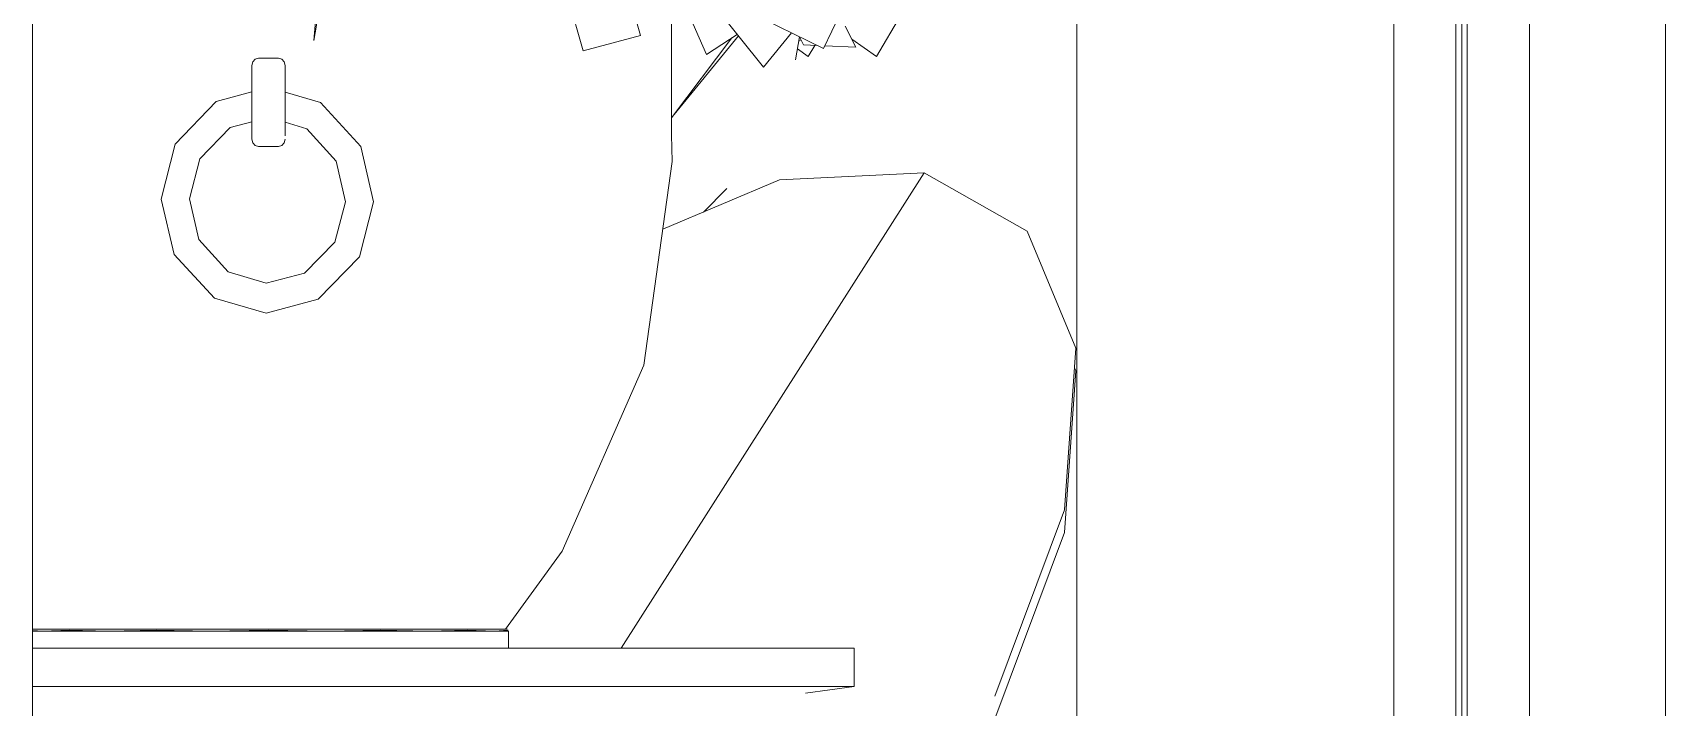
# Model space of a CAD drawing. Header units: inches. Extents: x 99 to 15695, y -7208 to 2559.
# Drawn here: x 14481.74 to 14499.77, y -3668.47 to -3661.02 of the extents above; entities that cross this region are included whole.
import ezdxf

# ---------------------------------------------------------------- set-up
doc = ezdxf.new("R2010")
doc.units = ezdxf.units.IN
doc.header["$LTSCALE"] = 96
doc.header["$MEASUREMENT"] = 0
doc.layers.add('Common', color=4, linetype='Continuous', lineweight=5)

msp = doc.modelspace()

# ---------------------------------------------------------------- linework, layer by layer
at = {"layer": 'Common'}
for p, q in [((14493.275, -3684.695), (14493.275, -3624.695)), ((14499.775, -3684.695), (14499.775, -3624.695)), ((14496.775, -3625.445), (14496.775, -3683.945)), ((14498.275, -3683.945), (14498.275, -3625.445)), ((14497.462, -3627.133), (14497.462, -3681.258)), ((14497.525, -3681.258), (14497.525, -3627.133)), ((14497.587, -3627.133), (14497.587, -3681.258)), ((14481.739, -3702.058), (14481.739, -3657.426)), ((14484.901, -3660.475), (14484.844, -3661.11)), ((14484.844, -3661.11), (14484.933, -3660.593)), ((14487.61, -3660.486), (14487.822, -3661.223)), ((14488.453, -3661.054), (14488.313, -3660.565)), ((14488.797, -3660.808), (14488.797, -3662.15)), ((14489.182, -3661.263), (14488.954, -3660.744)), ((14489.812, -3661.404), (14489.275, -3660.733)), ((14490.475, -3661.197), (14489.812, -3660.875)), ((14490.659, -3660.814), (14490.475, -3661.197)), ((14490.716, -3660.952), (14490.832, -3661.184)), ((14491.328, -3660.831), (14491.06, -3661.287)), ((14487.822, -3661.223), (14488.453, -3661.054)), ((14489.464, -3661.081), (14488.797, -3661.964)), ((14489.536, -3661.058), (14488.824, -3661.928)), ((14489.523, -3661.043), (14489.182, -3661.263)), ((14490.123, -3661.026), (14489.812, -3661.404)), ((14490.211, -3661.068), (14490.166, -3661.321)), ((14490.202, -3661.116), (14490.228, -3661.102)), ((14490.256, -3661.158), (14490.211, -3661.068)), ((14490.41, -3661.165), (14490.256, -3661.158)), ((14490.378, -3661.164), (14490.306, -3661.287)), ((14490.832, -3661.184), (14490.489, -3661.169)), ((14491.06, -3661.287), (14490.787, -3661.094)), ((14484.16, -3661.386), (14484.17, -3661.346)), ((14484.197, -3661.317), (14484.17, -3661.346)), ((14484.235, -3661.306), (14484.197, -3661.317)), ((14484.454, -3661.306), (14484.235, -3661.306)), ((14484.492, -3661.317), (14484.454, -3661.306)), ((14484.519, -3661.346), (14484.492, -3661.317)), ((14484.529, -3661.386), (14484.519, -3661.346)), ((14490.306, -3661.287), (14490.187, -3661.203)), ((14484.16, -3662.199), (14484.16, -3661.386)), ((14484.529, -3661.386), (14484.529, -3662.163)), ((14483.768, -3661.781), (14484.16, -3661.676)), ((14484.529, -3661.68), (14484.92, -3661.795)), ((14483.315, -3662.254), (14483.768, -3661.781)), ((14485.363, -3662.279), (14484.92, -3661.795)), ((14483.587, -3662.414), (14483.922, -3662.069)), ((14484.16, -3662.006), (14483.922, -3662.069)), ((14484.768, -3662.084), (14484.529, -3662.012)), ((14483.315, -3662.254), (14483.16, -3662.86)), ((14484.16, -3662.199), (14484.17, -3662.239)), ((14484.17, -3662.239), (14484.197, -3662.268)), ((14484.492, -3662.268), (14484.519, -3662.239)), ((14484.529, -3662.199), (14484.519, -3662.239)), ((14484.768, -3662.084), (14485.092, -3662.441)), ((14488.797, -3662.15), (14488.802, -3662.446)), ((14483.471, -3662.859), (14483.587, -3662.414)), ((14484.197, -3662.268), (14484.235, -3662.279)), ((14484.454, -3662.279), (14484.235, -3662.279)), ((14484.492, -3662.268), (14484.454, -3662.279)), ((14485.363, -3662.279), (14485.505, -3662.889)), ((14485.092, -3662.441), (14485.194, -3662.89)), ((14488.242, -3667.82), (14491.587, -3662.57)), ((14488.802, -3662.446), (14488.492, -3664.693)), ((14491.587, -3662.57), (14489.988, -3662.648)), ((14491.587, -3662.57), (14492.725, -3663.216)), ((14489.988, -3662.648), (14488.699, -3663.194)), ((14489.407, -3662.744), (14489.149, -3663.003)), ((14483.303, -3663.471), (14483.16, -3662.86)), ((14483.574, -3663.308), (14483.471, -3662.859)), ((14485.076, -3663.335), (14485.194, -3662.89)), ((14485.505, -3662.889), (14485.348, -3663.496)), ((14483.899, -3663.664), (14483.574, -3663.308)), ((14484.741, -3663.679), (14485.076, -3663.335)), ((14493.264, -3664.508), (14492.725, -3663.216)), ((14483.748, -3663.953), (14483.303, -3663.471)), ((14484.894, -3663.967), (14485.348, -3663.496)), ((14484.318, -3663.788), (14483.899, -3663.664)), ((14484.741, -3663.679), (14484.318, -3663.788)), ((14484.319, -3664.119), (14483.748, -3663.953)), ((14484.894, -3663.967), (14484.319, -3664.119)), ((14493.139, -3666.29), (14493.264, -3664.508)), ((14487.587, -3666.749), (14488.492, -3664.693)), ((14493.139, -3666.54), (14493.264, -3664.758)), ((14493.249, -3664.722), (14493.264, -3664.758)), ((14493.139, -3666.29), (14492.367, -3668.347)), ((14492.367, -3668.597), (14493.139, -3666.54)), ((14487.587, -3666.749), (14486.961, -3667.608)), ((14481.739, -3667.609), (14481.862, -3667.608)), ((14481.739, -3667.61), (14486.985, -3667.61)), ((14481.739, -3667.622), (14481.847, -3667.63)), ((14486.996, -3667.63), (14481.739, -3667.63)), ((14481.747, -3667.608), (14486.942, -3667.608)), ((14481.847, -3667.63), (14482.149, -3667.619)), ((14481.862, -3667.608), (14482.155, -3667.61)), ((14482.149, -3667.619), (14482.573, -3667.63)), ((14482.584, -3667.608), (14482.155, -3667.61)), ((14482.573, -3667.63), (14483.104, -3667.619)), ((14483.108, -3667.61), (14482.584, -3667.608)), ((14483.104, -3667.619), (14483.705, -3667.63)), ((14483.709, -3667.608), (14483.108, -3667.61)), ((14483.409, -3667.609), (14483.708, -3667.61)), ((14484.344, -3667.619), (14483.705, -3667.63)), ((14483.708, -3667.61), (14484.026, -3667.609)), ((14483.709, -3667.608), (14484.344, -3667.61)), ((14484.98, -3667.608), (14484.344, -3667.61)), ((14484.344, -3667.619), (14484.984, -3667.63)), ((14484.663, -3667.609), (14484.981, -3667.61)), ((14484.98, -3667.608), (14485.58, -3667.61)), ((14484.984, -3667.63), (14485.584, -3667.619)), ((14485.58, -3667.61), (14486.105, -3667.608)), ((14486.116, -3667.63), (14485.584, -3667.619)), ((14486.533, -3667.61), (14486.105, -3667.608)), ((14486.116, -3667.63), (14486.54, -3667.619)), ((14486.827, -3667.608), (14486.533, -3667.61)), ((14486.842, -3667.63), (14486.54, -3667.619)), ((14486.827, -3667.608), (14486.985, -3667.61)), ((14486.906, -3667.609), (14486.831, -3667.61)), ((14486.842, -3667.63), (14486.993, -3667.619)), ((14486.996, -3667.82), (14486.996, -3667.63)), ((14481.739, -3667.82), (14490.814, -3667.82)), ((14490.814, -3668.243), (14490.814, -3667.82)), ((14490.814, -3668.243), (14481.739, -3668.243)), ((14490.276, -3668.314), (14490.814, -3668.243))]:
    msp.add_line(p, q, dxfattribs=at)

doc.saveas('drawing.dxf')
